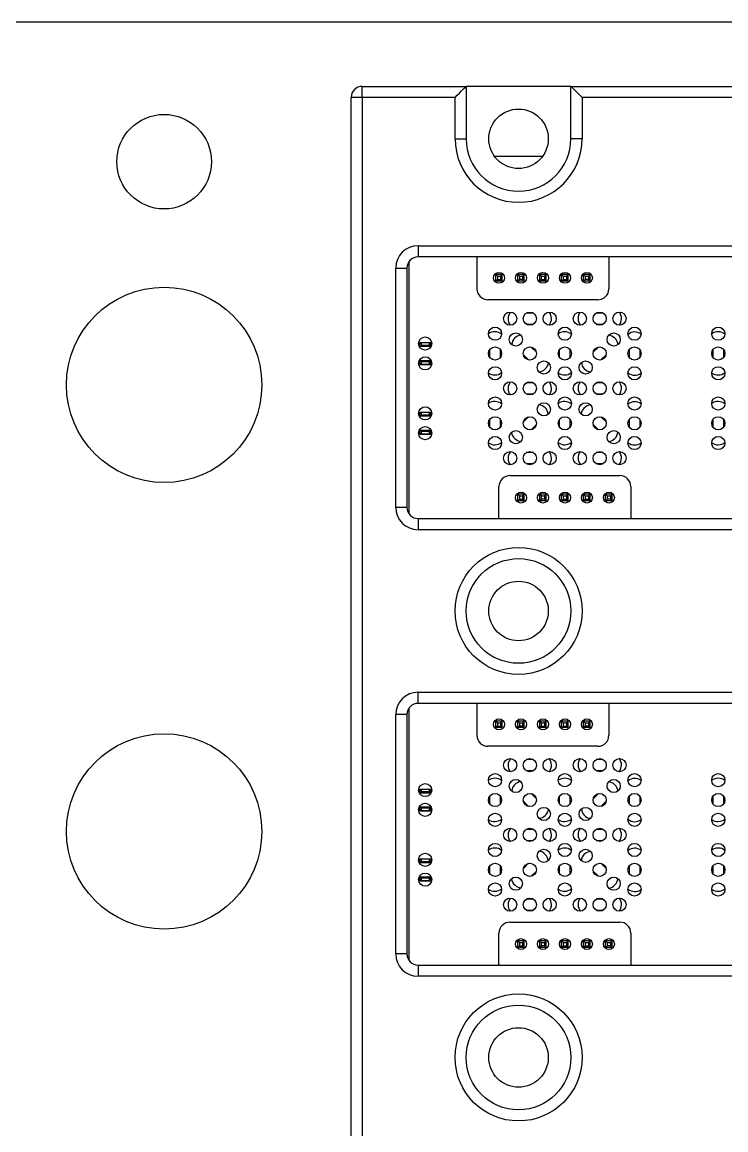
# Model space of a CAD drawing. Header units: inches. Extents: x 1.52 to 9.45, y 2.55 to 7.05.
# Drawn here: x 5.474 to 6.735, y 5.061 to 7.046 of the extents above; entities that cross this region are included whole.
import ezdxf

# ---------------------------------------------------------------- set-up
doc = ezdxf.new("R2010")
doc.units = ezdxf.units.IN
doc.header["$MEASUREMENT"] = 0

msp = doc.modelspace()

# ---------------------------------------------------------------- linework, layer by layer
at = {"color": 7, "linetype": 'Continuous', "lineweight": 25}
for p, q in [((8.1508, 7.0458), (2.7758, 7.0458)), ((6.0833, 6.9108), (6.0833, 6.9308)), ((6.0833, 6.9308), (6.2695, 6.9308)), ((6.2695, 6.9308), (6.2695, 6.8368)), ((6.457, 6.9308), (6.2695, 6.9308)), ((6.457, 6.9308), (7.5695, 6.9308)), ((6.457, 6.8368), (6.457, 6.9308)), ((6.0833, 6.9108), (6.0633, 6.9108)), ((6.0633, 2.6708), (6.0633, 6.9108)), ((6.0833, 6.9108), (6.0833, 2.6708)), ((6.2495, 6.9108), (6.0833, 6.9108)), ((6.2495, 6.8368), (6.2495, 6.9108)), ((6.477, 6.9108), (6.477, 6.8368)), ((7.5495, 6.9108), (6.477, 6.9108)), ((6.2495, 6.8368), (6.2695, 6.8368)), ((6.477, 6.8368), (6.457, 6.8368)), ((6.406, 6.805), (6.3206, 6.805)), ((6.1833, 6.6452), (7.8433, 6.6452)), ((6.1833, 6.6452), (6.1833, 6.6252)), ((6.1668, 6.6166), (6.1668, 6.1651)), ((7.8433, 6.6252), (6.1833, 6.6252)), ((6.2889, 6.568), (6.2889, 6.6252)), ((6.5251, 6.6252), (6.5251, 6.568)), ((6.1433, 6.1764), (6.1433, 6.6052)), ((6.1433, 6.6052), (6.1633, 6.6052)), ((6.1633, 6.6052), (6.1633, 6.1764)), ((6.3341, 6.5936), (6.3223, 6.5936)), ((6.3223, 6.5936), (6.3253, 6.5906)), ((6.3223, 6.5818), (6.3223, 6.5936)), ((6.3253, 6.5906), (6.3312, 6.5906)), ((6.3253, 6.5906), (6.3253, 6.5847)), ((6.3312, 6.5906), (6.3341, 6.5936)), ((6.3312, 6.5906), (6.3312, 6.5847)), ((6.3341, 6.5818), (6.3341, 6.5936)), ((6.3617, 6.5936), (6.3647, 6.5906)), ((6.3617, 6.5818), (6.3617, 6.5936)), ((6.3735, 6.5936), (6.3617, 6.5936)), ((6.3647, 6.5906), (6.3647, 6.5847)), ((6.3647, 6.5906), (6.3706, 6.5906)), ((6.3706, 6.5906), (6.3735, 6.5936)), ((6.3706, 6.5906), (6.3706, 6.5847)), ((6.3735, 6.5818), (6.3735, 6.5936)), ((6.4011, 6.5936), (6.404, 6.5906)), ((6.4011, 6.5818), (6.4011, 6.5936)), ((6.4129, 6.5936), (6.4011, 6.5936)), ((6.404, 6.5906), (6.404, 6.5847)), ((6.404, 6.5906), (6.4099, 6.5906)), ((6.4099, 6.5906), (6.4129, 6.5936)), ((6.4099, 6.5906), (6.4099, 6.5847)), ((6.4129, 6.5818), (6.4129, 6.5936)), ((6.4523, 6.5936), (6.4404, 6.5936)), ((6.4404, 6.5936), (6.4434, 6.5906)), ((6.4404, 6.5818), (6.4404, 6.5936)), ((6.4434, 6.5906), (6.4493, 6.5906)), ((6.4434, 6.5906), (6.4434, 6.5847)), ((6.4523, 6.5936), (6.4493, 6.5906)), ((6.4493, 6.5906), (6.4493, 6.5847)), ((6.4523, 6.5818), (6.4523, 6.5936)), ((6.4798, 6.5936), (6.4828, 6.5906)), ((6.4798, 6.5818), (6.4798, 6.5936)), ((6.4916, 6.5936), (6.4798, 6.5936)), ((6.4828, 6.5906), (6.4828, 6.5847)), ((6.4828, 6.5906), (6.4887, 6.5906)), ((6.4887, 6.5906), (6.4916, 6.5936)), ((6.4887, 6.5906), (6.4887, 6.5847)), ((6.4916, 6.5818), (6.4916, 6.5936)), ((6.3253, 6.5847), (6.3223, 6.5818)), ((6.3341, 6.5818), (6.3223, 6.5818)), ((6.3253, 6.5847), (6.3312, 6.5847)), ((6.3312, 6.5847), (6.3341, 6.5818)), ((6.3647, 6.5847), (6.3617, 6.5818)), ((6.3735, 6.5818), (6.3617, 6.5818)), ((6.3706, 6.5847), (6.3647, 6.5847)), ((6.3706, 6.5847), (6.3735, 6.5818)), ((6.404, 6.5847), (6.4011, 6.5818)), ((6.4129, 6.5818), (6.4011, 6.5818)), ((6.404, 6.5847), (6.4099, 6.5847)), ((6.4099, 6.5847), (6.4129, 6.5818)), ((6.4404, 6.5818), (6.4434, 6.5847)), ((6.4523, 6.5818), (6.4404, 6.5818)), ((6.4434, 6.5847), (6.4493, 6.5847)), ((6.4493, 6.5847), (6.4523, 6.5818)), ((6.4828, 6.5847), (6.4798, 6.5818)), ((6.4916, 6.5818), (6.4798, 6.5818)), ((6.4887, 6.5847), (6.4828, 6.5847)), ((6.4887, 6.5847), (6.4916, 6.5818)), ((6.5054, 6.5483), (6.3085, 6.5483)), ((6.3901, 6.5245), (6.3771, 6.5245)), ((6.5151, 6.5245), (6.5021, 6.5245)), ((6.3771, 6.5048), (6.3901, 6.5048)), ((6.5021, 6.5048), (6.5151, 6.5048)), ((6.1863, 6.4718), (6.206, 6.4718)), ((6.1863, 6.4712), (6.1863, 6.4718)), ((6.206, 6.4712), (6.1863, 6.4712)), ((6.1863, 6.4704), (6.1863, 6.4712)), ((6.1863, 6.4704), (6.1887, 6.4704)), ((6.1863, 6.4659), (6.1863, 6.4704)), ((6.1887, 6.4704), (6.1887, 6.4665)), ((6.2035, 6.4665), (6.2035, 6.4704)), ((6.2035, 6.4704), (6.206, 6.4704)), ((6.206, 6.4712), (6.206, 6.4718)), ((6.206, 6.4704), (6.206, 6.4712)), ((6.206, 6.4659), (6.206, 6.4704)), ((6.1863, 6.4646), (6.1863, 6.4659)), ((6.1887, 6.4659), (6.1863, 6.4659)), ((6.1863, 6.4646), (6.1863, 6.4633)), ((6.206, 6.4646), (6.1863, 6.4646)), ((6.2035, 6.4665), (6.1887, 6.4665)), ((6.1887, 6.4665), (6.1887, 6.4659)), ((6.2035, 6.4659), (6.1887, 6.4659)), ((6.2035, 6.4659), (6.2035, 6.4665)), ((6.206, 6.4659), (6.2035, 6.4659)), ((6.206, 6.4646), (6.206, 6.4659)), ((6.206, 6.4634), (6.206, 6.4646)), ((6.3112, 6.4586), (6.3112, 6.4457)), ((6.3309, 6.4456), (6.3309, 6.4587)), ((6.3952, 6.4545), (6.3859, 6.4637)), ((6.4363, 6.4587), (6.4363, 6.4456)), ((6.456, 6.4457), (6.456, 6.4586)), ((6.5063, 6.4637), (6.497, 6.4545)), ((6.5612, 6.4586), (6.5612, 6.4457)), ((6.5809, 6.4456), (6.5809, 6.4587)), ((6.7112, 6.4586), (6.7112, 6.4457)), ((6.7309, 6.4456), (6.7309, 6.4587)), ((6.1863, 6.441), (6.1863, 6.4397)), ((6.1863, 6.4397), (6.206, 6.4397)), ((6.1863, 6.4384), (6.1863, 6.4397)), ((6.1863, 6.4384), (6.1887, 6.4384)), ((6.1863, 6.4339), (6.1863, 6.4384)), ((6.1887, 6.4339), (6.1863, 6.4339)), ((6.1863, 6.4331), (6.1863, 6.4339)), ((6.1863, 6.4331), (6.206, 6.4331)), ((6.1863, 6.4325), (6.1863, 6.4331)), ((6.1863, 6.4325), (6.206, 6.4325)), ((6.1887, 6.4384), (6.2035, 6.4384)), ((6.1887, 6.4384), (6.1887, 6.4378)), ((6.1887, 6.4378), (6.2035, 6.4378)), ((6.1887, 6.4378), (6.1887, 6.4339)), ((6.2035, 6.4384), (6.206, 6.4384)), ((6.2035, 6.4378), (6.2035, 6.4384)), ((6.2035, 6.4339), (6.2035, 6.4378)), ((6.206, 6.4339), (6.2035, 6.4339)), ((6.206, 6.4397), (6.206, 6.4409)), ((6.206, 6.4384), (6.206, 6.4397)), ((6.206, 6.4339), (6.206, 6.4384)), ((6.206, 6.4331), (6.206, 6.4339)), ((6.206, 6.4325), (6.206, 6.4331)), ((6.372, 6.4498), (6.3813, 6.4406)), ((6.5109, 6.4406), (6.5202, 6.4498)), ((6.3901, 6.3995), (6.3771, 6.3995)), ((6.5151, 6.3995), (6.5021, 6.3995)), ((6.3771, 6.3798), (6.3901, 6.3798)), ((6.5021, 6.3798), (6.5151, 6.3798)), ((6.1863, 6.3468), (6.206, 6.3468)), ((6.1863, 6.3462), (6.1863, 6.3468)), ((6.206, 6.3462), (6.1863, 6.3462)), ((6.1863, 6.3454), (6.1863, 6.3462)), ((6.1863, 6.3454), (6.1887, 6.3454)), ((6.1863, 6.3409), (6.1863, 6.3454)), ((6.1887, 6.3409), (6.1863, 6.3409)), ((6.1863, 6.3396), (6.1863, 6.3409)), ((6.1863, 6.3396), (6.1863, 6.3383)), ((6.206, 6.3396), (6.1863, 6.3396)), ((6.1887, 6.3454), (6.1887, 6.3415)), ((6.2035, 6.3415), (6.1887, 6.3415)), ((6.1887, 6.3415), (6.1887, 6.3409)), ((6.2035, 6.3409), (6.1887, 6.3409)), ((6.2035, 6.3454), (6.206, 6.3454)), ((6.2035, 6.3415), (6.2035, 6.3454)), ((6.2035, 6.3409), (6.2035, 6.3415)), ((6.206, 6.3409), (6.2035, 6.3409)), ((6.206, 6.3462), (6.206, 6.3468)), ((6.206, 6.3454), (6.206, 6.3462)), ((6.206, 6.3409), (6.206, 6.3454)), ((6.206, 6.3396), (6.206, 6.3409)), ((6.206, 6.3384), (6.206, 6.3396)), ((6.3112, 6.3336), (6.3112, 6.3207)), ((6.3309, 6.3206), (6.3309, 6.3337)), ((6.3813, 6.3387), (6.372, 6.3295)), ((6.4363, 6.3337), (6.4363, 6.3206)), ((6.456, 6.3207), (6.456, 6.3336)), ((6.5202, 6.3295), (6.5109, 6.3387)), ((6.5612, 6.3336), (6.5612, 6.3207)), ((6.5809, 6.3206), (6.5809, 6.3337)), ((6.7112, 6.3336), (6.7112, 6.3207)), ((6.7309, 6.3206), (6.7309, 6.3337)), ((6.1863, 6.316), (6.1863, 6.3147)), ((6.1863, 6.3147), (6.206, 6.3147)), ((6.1863, 6.3134), (6.1863, 6.3147)), ((6.1863, 6.3134), (6.1887, 6.3134)), ((6.1863, 6.3089), (6.1863, 6.3134)), ((6.1887, 6.3134), (6.2035, 6.3134)), ((6.1887, 6.3134), (6.1887, 6.3128)), ((6.1887, 6.3128), (6.2035, 6.3128)), ((6.1887, 6.3128), (6.1887, 6.3089)), ((6.2035, 6.3134), (6.206, 6.3134)), ((6.2035, 6.3128), (6.2035, 6.3134)), ((6.2035, 6.3089), (6.2035, 6.3128)), ((6.206, 6.3147), (6.206, 6.3159)), ((6.206, 6.3134), (6.206, 6.3147)), ((6.206, 6.3089), (6.206, 6.3134)), ((6.3859, 6.3156), (6.3952, 6.3248)), ((6.497, 6.3248), (6.5063, 6.3156)), ((6.1887, 6.3089), (6.1863, 6.3089)), ((6.1863, 6.3081), (6.1863, 6.3089)), ((6.1863, 6.3081), (6.206, 6.3081)), ((6.1863, 6.3075), (6.1863, 6.3081)), ((6.1863, 6.3075), (6.206, 6.3075)), ((6.206, 6.3089), (6.2035, 6.3089)), ((6.206, 6.3081), (6.206, 6.3089)), ((6.206, 6.3075), (6.206, 6.3081)), ((6.3901, 6.2745), (6.3771, 6.2745)), ((6.5151, 6.2745), (6.5021, 6.2745)), ((6.3771, 6.2548), (6.3901, 6.2548)), ((6.5021, 6.2548), (6.5151, 6.2548)), ((6.3479, 6.2333), (6.5448, 6.2333)), ((6.3282, 6.1564), (6.3282, 6.2136)), ((6.5644, 6.2136), (6.5644, 6.1564)), ((6.3735, 6.1999), (6.3617, 6.1999)), ((6.3617, 6.1999), (6.3647, 6.1969)), ((6.3617, 6.1881), (6.3617, 6.1999)), ((6.3647, 6.1969), (6.3647, 6.191)), ((6.3647, 6.1969), (6.3706, 6.1969)), ((6.3706, 6.1969), (6.3735, 6.1999)), ((6.3706, 6.1969), (6.3706, 6.191)), ((6.3735, 6.1881), (6.3735, 6.1999)), ((6.4011, 6.1999), (6.404, 6.1969)), ((6.4011, 6.1881), (6.4011, 6.1999)), ((6.4129, 6.1999), (6.4011, 6.1999)), ((6.404, 6.1969), (6.404, 6.191)), ((6.404, 6.1969), (6.4099, 6.1969)), ((6.4099, 6.1969), (6.4129, 6.1999)), ((6.4099, 6.1969), (6.4099, 6.191)), ((6.4129, 6.1881), (6.4129, 6.1999)), ((6.4404, 6.1999), (6.4434, 6.1969)), ((6.4404, 6.1881), (6.4404, 6.1999)), ((6.4523, 6.1999), (6.4404, 6.1999)), ((6.4434, 6.1969), (6.4434, 6.191)), ((6.4434, 6.1969), (6.4493, 6.1969)), ((6.4493, 6.1969), (6.4523, 6.1999)), ((6.4493, 6.1969), (6.4493, 6.191)), ((6.4523, 6.1881), (6.4523, 6.1999)), ((6.4798, 6.1999), (6.4828, 6.1969)), ((6.4798, 6.1881), (6.4798, 6.1999)), ((6.4916, 6.1999), (6.4798, 6.1999)), ((6.4828, 6.1969), (6.4828, 6.191)), ((6.4828, 6.1969), (6.4887, 6.1969)), ((6.4916, 6.1999), (6.4887, 6.1969)), ((6.4887, 6.1969), (6.4887, 6.191)), ((6.4916, 6.1881), (6.4916, 6.1999)), ((6.531, 6.1999), (6.5192, 6.1999)), ((6.5192, 6.1999), (6.5221, 6.1969)), ((6.5192, 6.1881), (6.5192, 6.1999)), ((6.5221, 6.1969), (6.5221, 6.191)), ((6.5221, 6.1969), (6.528, 6.1969)), ((6.528, 6.1969), (6.531, 6.1999)), ((6.528, 6.1969), (6.528, 6.191)), ((6.531, 6.1881), (6.531, 6.1999)), ((6.1633, 6.1764), (6.1433, 6.1764)), ((6.3647, 6.191), (6.3617, 6.1881)), ((6.3735, 6.1881), (6.3617, 6.1881)), ((6.3647, 6.191), (6.3706, 6.191)), ((6.3706, 6.191), (6.3735, 6.1881)), ((6.404, 6.191), (6.4011, 6.1881)), ((6.4129, 6.1881), (6.4011, 6.1881)), ((6.4099, 6.191), (6.404, 6.191)), ((6.4099, 6.191), (6.4129, 6.1881)), ((6.4434, 6.191), (6.4404, 6.1881)), ((6.4523, 6.1881), (6.4404, 6.1881)), ((6.4434, 6.191), (6.4493, 6.191)), ((6.4493, 6.191), (6.4523, 6.1881)), ((6.4798, 6.1881), (6.4828, 6.191)), ((6.4916, 6.1881), (6.4798, 6.1881)), ((6.4828, 6.191), (6.4887, 6.191)), ((6.4887, 6.191), (6.4916, 6.1881)), ((6.5221, 6.191), (6.5192, 6.1881)), ((6.531, 6.1881), (6.5192, 6.1881)), ((6.528, 6.191), (6.5221, 6.191)), ((6.528, 6.191), (6.531, 6.1881)), ((6.1833, 6.1564), (7.8433, 6.1564)), ((6.1833, 6.1564), (6.1833, 6.1364)), ((7.8433, 6.1364), (6.1833, 6.1364)), ((6.1833, 5.8452), (7.8433, 5.8452)), ((6.1833, 5.8252), (6.1833, 5.8452)), ((6.1668, 5.8166), (6.1668, 5.3651)), ((7.8433, 5.8252), (6.1833, 5.8252)), ((6.2889, 5.768), (6.2889, 5.8252)), ((6.5251, 5.8252), (6.5251, 5.768)), ((6.1433, 5.3764), (6.1433, 5.8052)), ((6.1633, 5.8052), (6.1433, 5.8052)), ((6.1633, 5.8052), (6.1633, 5.3764)), ((6.3341, 5.7936), (6.3223, 5.7936)), ((6.3223, 5.7936), (6.3253, 5.7906)), ((6.3223, 5.7818), (6.3223, 5.7936)), ((6.3253, 5.7847), (6.3223, 5.7818)), ((6.3341, 5.7818), (6.3223, 5.7818)), ((6.3253, 5.7906), (6.3253, 5.7847)), ((6.3253, 5.7906), (6.3312, 5.7906)), ((6.3253, 5.7847), (6.3312, 5.7847)), ((6.3312, 5.7906), (6.3341, 5.7936)), ((6.3312, 5.7906), (6.3312, 5.7847)), ((6.3312, 5.7847), (6.3341, 5.7818)), ((6.3341, 5.7818), (6.3341, 5.7936)), ((6.3735, 5.7936), (6.3617, 5.7936)), ((6.3617, 5.7936), (6.3647, 5.7906)), ((6.3617, 5.7818), (6.3617, 5.7936)), ((6.3647, 5.7847), (6.3617, 5.7818)), ((6.3735, 5.7818), (6.3617, 5.7818)), ((6.3647, 5.7906), (6.3706, 5.7906)), ((6.3647, 5.7906), (6.3647, 5.7847)), ((6.3706, 5.7847), (6.3647, 5.7847)), ((6.3706, 5.7906), (6.3735, 5.7936)), ((6.3706, 5.7906), (6.3706, 5.7847)), ((6.3706, 5.7847), (6.3735, 5.7818)), ((6.3735, 5.7818), (6.3735, 5.7936)), ((6.4011, 5.7936), (6.404, 5.7906)), ((6.4011, 5.7818), (6.4011, 5.7936)), ((6.4129, 5.7936), (6.4011, 5.7936)), ((6.404, 5.7847), (6.4011, 5.7818)), ((6.4129, 5.7818), (6.4011, 5.7818)), ((6.404, 5.7906), (6.404, 5.7847)), ((6.404, 5.7906), (6.4099, 5.7906)), ((6.404, 5.7847), (6.4099, 5.7847)), ((6.4099, 5.7906), (6.4129, 5.7936)), ((6.4099, 5.7906), (6.4099, 5.7847)), ((6.4099, 5.7847), (6.4129, 5.7818)), ((6.4129, 5.7818), (6.4129, 5.7936)), ((6.4404, 5.7936), (6.4434, 5.7906)), ((6.4404, 5.7818), (6.4404, 5.7936)), ((6.4523, 5.7936), (6.4404, 5.7936)), ((6.4404, 5.7818), (6.4434, 5.7847)), ((6.4523, 5.7818), (6.4404, 5.7818)), ((6.4434, 5.7906), (6.4434, 5.7847)), ((6.4434, 5.7906), (6.4493, 5.7906)), ((6.4434, 5.7847), (6.4493, 5.7847)), ((6.4523, 5.7936), (6.4493, 5.7906)), ((6.4493, 5.7906), (6.4493, 5.7847)), ((6.4493, 5.7847), (6.4523, 5.7818)), ((6.4523, 5.7818), (6.4523, 5.7936)), ((6.4916, 5.7936), (6.4798, 5.7936)), ((6.4798, 5.7936), (6.4828, 5.7906)), ((6.4798, 5.7818), (6.4798, 5.7936)), ((6.4828, 5.7847), (6.4798, 5.7818)), ((6.4916, 5.7818), (6.4798, 5.7818)), ((6.4828, 5.7906), (6.4887, 5.7906)), ((6.4828, 5.7906), (6.4828, 5.7847)), ((6.4887, 5.7847), (6.4828, 5.7847)), ((6.4887, 5.7906), (6.4916, 5.7936)), ((6.4887, 5.7906), (6.4887, 5.7847)), ((6.4887, 5.7847), (6.4916, 5.7818)), ((6.4916, 5.7818), (6.4916, 5.7936)), ((6.5054, 5.7483), (6.3085, 5.7483)), ((6.3901, 5.7245), (6.3771, 5.7245)), ((6.5151, 5.7245), (6.5021, 5.7245)), ((6.3771, 5.7048), (6.3901, 5.7048)), ((6.5021, 5.7048), (6.5151, 5.7048)), ((6.1863, 5.6718), (6.206, 5.6718)), ((6.1863, 5.6712), (6.1863, 5.6718)), ((6.206, 5.6712), (6.1863, 5.6712)), ((6.1863, 5.6704), (6.1863, 5.6712)), ((6.1863, 5.6704), (6.1887, 5.6704)), ((6.1863, 5.6659), (6.1863, 5.6704)), ((6.1863, 5.6646), (6.1863, 5.6659)), ((6.1887, 5.6659), (6.1863, 5.6659)), ((6.1863, 5.6646), (6.1863, 5.6633)), ((6.206, 5.6646), (6.1863, 5.6646)), ((6.1887, 5.6704), (6.1887, 5.6665)), ((6.2035, 5.6665), (6.1887, 5.6665)), ((6.1887, 5.6665), (6.1887, 5.6659)), ((6.2035, 5.6659), (6.1887, 5.6659)), ((6.2035, 5.6704), (6.206, 5.6704)), ((6.2035, 5.6665), (6.2035, 5.6704)), ((6.2035, 5.6659), (6.2035, 5.6665)), ((6.206, 5.6659), (6.2035, 5.6659)), ((6.206, 5.6712), (6.206, 5.6718)), ((6.206, 5.6704), (6.206, 5.6712)), ((6.206, 5.6659), (6.206, 5.6704)), ((6.206, 5.6646), (6.206, 5.6659)), ((6.206, 5.6634), (6.206, 5.6646)), ((6.3112, 5.6586), (6.3112, 5.6457)), ((6.3309, 5.6456), (6.3309, 5.6587)), ((6.3952, 5.6545), (6.3859, 5.6637)), ((6.4363, 5.6587), (6.4363, 5.6456)), ((6.456, 5.6457), (6.456, 5.6586)), ((6.5063, 5.6637), (6.497, 5.6545)), ((6.5612, 5.6586), (6.5612, 5.6457)), ((6.5809, 5.6456), (6.5809, 5.6587)), ((6.7112, 5.6586), (6.7112, 5.6457)), ((6.7309, 5.6456), (6.7309, 5.6587)), ((6.1863, 5.641), (6.1863, 5.6397)), ((6.1863, 5.6397), (6.206, 5.6397)), ((6.1863, 5.6384), (6.1863, 5.6397)), ((6.1863, 5.6384), (6.1887, 5.6384)), ((6.1863, 5.6339), (6.1863, 5.6384)), ((6.1887, 5.6384), (6.2035, 5.6384)), ((6.1887, 5.6384), (6.1887, 5.6378)), ((6.1887, 5.6378), (6.2035, 5.6378)), ((6.1887, 5.6378), (6.1887, 5.6339)), ((6.2035, 5.6384), (6.206, 5.6384)), ((6.2035, 5.6378), (6.2035, 5.6384)), ((6.2035, 5.6339), (6.2035, 5.6378)), ((6.206, 5.6397), (6.206, 5.6409)), ((6.206, 5.6384), (6.206, 5.6397)), ((6.206, 5.6339), (6.206, 5.6384)), ((6.372, 5.6498), (6.3813, 5.6406)), ((6.5109, 5.6406), (6.5202, 5.6498)), ((6.1887, 5.6339), (6.1863, 5.6339)), ((6.1863, 5.6331), (6.1863, 5.6339)), ((6.1863, 5.6331), (6.206, 5.6331)), ((6.1863, 5.6325), (6.1863, 5.6331)), ((6.1863, 5.6325), (6.206, 5.6325)), ((6.206, 5.6339), (6.2035, 5.6339)), ((6.206, 5.6331), (6.206, 5.6339)), ((6.206, 5.6325), (6.206, 5.6331)), ((6.3901, 5.5995), (6.3771, 5.5995)), ((6.5151, 5.5995), (6.5021, 5.5995)), ((6.3771, 5.5798), (6.3901, 5.5798)), ((6.5021, 5.5798), (6.5151, 5.5798)), ((6.1863, 5.5468), (6.206, 5.5468)), ((6.1863, 5.5462), (6.1863, 5.5468)), ((6.206, 5.5462), (6.1863, 5.5462)), ((6.1863, 5.5454), (6.1863, 5.5462)), ((6.1863, 5.5454), (6.1887, 5.5454)), ((6.1863, 5.5409), (6.1863, 5.5454)), ((6.1887, 5.5409), (6.1863, 5.5409)), ((6.1863, 5.5396), (6.1863, 5.5409)), ((6.1863, 5.5396), (6.1863, 5.5383)), ((6.206, 5.5396), (6.1863, 5.5396)), ((6.1887, 5.5454), (6.1887, 5.5415)), ((6.2035, 5.5415), (6.1887, 5.5415)), ((6.1887, 5.5415), (6.1887, 5.5409)), ((6.2035, 5.5409), (6.1887, 5.5409)), ((6.2035, 5.5454), (6.206, 5.5454)), ((6.2035, 5.5415), (6.2035, 5.5454)), ((6.2035, 5.5409), (6.2035, 5.5415)), ((6.206, 5.5409), (6.2035, 5.5409)), ((6.206, 5.5462), (6.206, 5.5468)), ((6.206, 5.5454), (6.206, 5.5462)), ((6.206, 5.5409), (6.206, 5.5454)), ((6.206, 5.5396), (6.206, 5.5409)), ((6.206, 5.5384), (6.206, 5.5396)), ((6.3813, 5.5387), (6.372, 5.5295)), ((6.5202, 5.5295), (6.5109, 5.5387)), ((6.3112, 5.5336), (6.3112, 5.5207)), ((6.3309, 5.5206), (6.3309, 5.5337)), ((6.3859, 5.5156), (6.3952, 5.5248)), ((6.4363, 5.5337), (6.4363, 5.5206)), ((6.456, 5.5207), (6.456, 5.5336)), ((6.497, 5.5248), (6.5063, 5.5156)), ((6.5612, 5.5336), (6.5612, 5.5207)), ((6.5809, 5.5206), (6.5809, 5.5337)), ((6.7112, 5.5336), (6.7112, 5.5207)), ((6.7309, 5.5206), (6.7309, 5.5337)), ((6.1863, 5.516), (6.1863, 5.5147)), ((6.1863, 5.5147), (6.206, 5.5147)), ((6.1863, 5.5134), (6.1863, 5.5147)), ((6.1863, 5.5134), (6.1887, 5.5134)), ((6.1863, 5.5089), (6.1863, 5.5134)), ((6.1887, 5.5089), (6.1863, 5.5089)), ((6.1863, 5.5081), (6.1863, 5.5089)), ((6.1863, 5.5081), (6.206, 5.5081)), ((6.1863, 5.5075), (6.1863, 5.5081)), ((6.1863, 5.5075), (6.206, 5.5075)), ((6.1887, 5.5134), (6.2035, 5.5134)), ((6.1887, 5.5134), (6.1887, 5.5128)), ((6.1887, 5.5128), (6.2035, 5.5128)), ((6.1887, 5.5128), (6.1887, 5.5089)), ((6.2035, 5.5134), (6.206, 5.5134)), ((6.2035, 5.5128), (6.2035, 5.5134)), ((6.2035, 5.5089), (6.2035, 5.5128)), ((6.206, 5.5089), (6.2035, 5.5089)), ((6.206, 5.5147), (6.206, 5.5159)), ((6.206, 5.5134), (6.206, 5.5147)), ((6.206, 5.5089), (6.206, 5.5134)), ((6.206, 5.5081), (6.206, 5.5089)), ((6.206, 5.5075), (6.206, 5.5081)), ((6.3901, 5.4745), (6.3771, 5.4745)), ((6.5151, 5.4745), (6.5021, 5.4745)), ((6.3771, 5.4548), (6.3901, 5.4548)), ((6.5021, 5.4548), (6.5151, 5.4548)), ((6.3479, 5.4333), (6.5448, 5.4333)), ((6.3282, 5.3564), (6.3282, 5.4136)), ((6.3735, 5.3999), (6.3617, 5.3999)), ((6.3617, 5.3999), (6.3647, 5.3969)), ((6.3617, 5.3881), (6.3617, 5.3999)), ((6.3706, 5.3969), (6.3735, 5.3999)), ((6.3735, 5.3881), (6.3735, 5.3999)), ((6.4129, 5.3999), (6.4011, 5.3999)), ((6.4011, 5.3999), (6.404, 5.3969)), ((6.4011, 5.3881), (6.4011, 5.3999)), ((6.4099, 5.3969), (6.4129, 5.3999)), ((6.4129, 5.3881), (6.4129, 5.3999)), ((6.4523, 5.3999), (6.4404, 5.3999)), ((6.4404, 5.3999), (6.4434, 5.3969)), ((6.4404, 5.3881), (6.4404, 5.3999)), ((6.4493, 5.3969), (6.4523, 5.3999)), ((6.4523, 5.3881), (6.4523, 5.3999)), ((6.4798, 5.3999), (6.4828, 5.3969)), ((6.4798, 5.3881), (6.4798, 5.3999)), ((6.4916, 5.3999), (6.4798, 5.3999)), ((6.4916, 5.3999), (6.4887, 5.3969)), ((6.4916, 5.3881), (6.4916, 5.3999)), ((6.531, 5.3999), (6.5192, 5.3999)), ((6.5192, 5.3999), (6.5221, 5.3969)), ((6.5192, 5.3881), (6.5192, 5.3999)), ((6.528, 5.3969), (6.531, 5.3999)), ((6.531, 5.3881), (6.531, 5.3999)), ((6.5644, 5.4136), (6.5644, 5.3564)), ((6.3647, 5.391), (6.3617, 5.3881)), ((6.3735, 5.3881), (6.3617, 5.3881)), ((6.3647, 5.3969), (6.3647, 5.391)), ((6.3647, 5.3969), (6.3706, 5.3969)), ((6.3647, 5.391), (6.3706, 5.391)), ((6.3706, 5.3969), (6.3706, 5.391)), ((6.3706, 5.391), (6.3735, 5.3881)), ((6.404, 5.391), (6.4011, 5.3881)), ((6.4129, 5.3881), (6.4011, 5.3881)), ((6.404, 5.3969), (6.4099, 5.3969)), ((6.404, 5.3969), (6.404, 5.391)), ((6.4099, 5.391), (6.404, 5.391)), ((6.4099, 5.3969), (6.4099, 5.391)), ((6.4099, 5.391), (6.4129, 5.3881)), ((6.4434, 5.391), (6.4404, 5.3881)), ((6.4523, 5.3881), (6.4404, 5.3881)), ((6.4434, 5.3969), (6.4434, 5.391)), ((6.4434, 5.3969), (6.4493, 5.3969)), ((6.4434, 5.391), (6.4493, 5.391)), ((6.4493, 5.3969), (6.4493, 5.391)), ((6.4493, 5.391), (6.4523, 5.3881)), ((6.4798, 5.3881), (6.4828, 5.391)), ((6.4916, 5.3881), (6.4798, 5.3881)), ((6.4828, 5.3969), (6.4828, 5.391)), ((6.4828, 5.3969), (6.4887, 5.3969)), ((6.4828, 5.391), (6.4887, 5.391)), ((6.4887, 5.3969), (6.4887, 5.391)), ((6.4887, 5.391), (6.4916, 5.3881)), ((6.5221, 5.391), (6.5192, 5.3881)), ((6.531, 5.3881), (6.5192, 5.3881)), ((6.5221, 5.3969), (6.528, 5.3969)), ((6.5221, 5.3969), (6.5221, 5.391)), ((6.528, 5.391), (6.5221, 5.391)), ((6.528, 5.3969), (6.528, 5.391)), ((6.528, 5.391), (6.531, 5.3881)), ((6.1633, 5.3764), (6.1433, 5.3764)), ((6.1833, 5.3564), (7.8433, 5.3564)), ((6.1833, 5.3564), (6.1833, 5.3364)), ((7.8433, 5.3364), (6.1833, 5.3364))]:
    msp.add_line(p, q, dxfattribs=at)
at = {"color": 7, "linetype": 'Continuous', "lineweight": 25, "flags": 128}
for points in [[(6.2495, 6.9108), (6.2534, 6.9147), (6.2572, 6.9185), (6.2606, 6.9219), (6.2637, 6.925), (6.2661, 6.9274), (6.268, 6.9293), (6.2691, 6.9304), (6.2695, 6.9308)], [(6.477, 6.9108), (6.4731, 6.9147), (6.4694, 6.9185), (6.4659, 6.9219), (6.4629, 6.925), (6.4604, 6.9274), (6.4585, 6.9293), (6.4574, 6.9304), (6.457, 6.9308)]]:
    msp.add_lwpolyline(points, dxfattribs=at)
at = {"color": 7, "linetype": 'Continuous', "lineweight": 25}
for centre, radius in [((6.3633, 6.8368), 0.0533), ((5.7283, 6.7958), 0.0847), ((6.3282, 6.5877), 0.00984), ((6.3676, 6.5877), 0.00984), ((6.407, 6.5877), 0.00984), ((6.4464, 6.5877), 0.00984), ((6.4857, 6.5877), 0.00984), ((5.7283, 6.3958), 0.175), ((6.3482, 6.5146), 0.0118), ((6.3836, 6.5146), 0.0118), ((6.419, 6.5146), 0.0118), ((6.4732, 6.5146), 0.0118), ((6.5086, 6.5146), 0.0118), ((6.544, 6.5146), 0.0118), ((6.3211, 6.4876), 0.0118), ((6.4461, 6.4876), 0.0118), ((6.5711, 6.4876), 0.0118), ((6.7211, 6.4876), 0.0118), ((6.1961, 6.4699), 0.0118), ((6.3585, 6.4772), 0.0118), ((6.5337, 6.4772), 0.0118), ((6.3211, 6.4521), 0.0118), ((6.3836, 6.4521), 0.0118), ((6.4461, 6.4521), 0.0118), ((6.5086, 6.4521), 0.0118), ((6.5711, 6.4521), 0.0118), ((6.7211, 6.4521), 0.0118), ((6.1961, 6.4344), 0.0118), ((6.4087, 6.4271), 0.0118), ((6.4835, 6.4271), 0.0118), ((6.3211, 6.4167), 0.0118), ((6.4461, 6.4167), 0.0118), ((6.5711, 6.4167), 0.0118), ((6.7211, 6.4167), 0.0118), ((6.3482, 6.3896), 0.0118), ((6.3836, 6.3896), 0.0118), ((6.419, 6.3896), 0.0118), ((6.4732, 6.3896), 0.0118), ((6.5086, 6.3896), 0.0118), ((6.544, 6.3896), 0.0118), ((6.3211, 6.3626), 0.0118), ((6.4461, 6.3626), 0.0118), ((6.5711, 6.3626), 0.0118), ((6.7211, 6.3626), 0.0118), ((6.1961, 6.3449), 0.0118), ((6.4087, 6.3522), 0.0118), ((6.4835, 6.3522), 0.0118), ((6.3211, 6.3271), 0.0118), ((6.3836, 6.3271), 0.0118), ((6.4461, 6.3271), 0.0118), ((6.5086, 6.3271), 0.0118), ((6.5711, 6.3271), 0.0118), ((6.7211, 6.3271), 0.0118), ((6.1961, 6.3094), 0.0118), ((6.3585, 6.3021), 0.0118), ((6.5337, 6.3021), 0.0118), ((6.3211, 6.2917), 0.0118), ((6.4461, 6.2917), 0.0118), ((6.5711, 6.2917), 0.0118), ((6.7211, 6.2917), 0.0118), ((6.3482, 6.2646), 0.0118), ((6.3836, 6.2646), 0.0118), ((6.419, 6.2646), 0.0118), ((6.4732, 6.2646), 0.0118), ((6.5086, 6.2646), 0.0118), ((6.544, 6.2646), 0.0118), ((6.3676, 6.194), 0.00984), ((6.407, 6.194), 0.00984), ((6.4464, 6.194), 0.00984), ((6.4857, 6.194), 0.00984), ((6.5251, 6.194), 0.00984), ((6.3633, 5.9908), 0.1138), ((6.3633, 5.9908), 0.0938), ((6.3633, 5.9908), 0.0533), ((6.3282, 5.7877), 0.00984), ((6.3676, 5.7877), 0.00984), ((6.407, 5.7877), 0.00984), ((6.4464, 5.7877), 0.00984), ((6.4857, 5.7877), 0.00984), ((5.7283, 5.5958), 0.175), ((6.3482, 5.7146), 0.0118), ((6.3836, 5.7146), 0.0118), ((6.419, 5.7146), 0.0118), ((6.4732, 5.7146), 0.0118), ((6.5086, 5.7146), 0.0118), ((6.544, 5.7146), 0.0118), ((6.3211, 5.6876), 0.0118), ((6.4461, 5.6876), 0.0118), ((6.5711, 5.6876), 0.0118), ((6.7211, 5.6876), 0.0118), ((6.1961, 5.6699), 0.0118), ((6.3585, 5.6772), 0.0118), ((6.5337, 5.6772), 0.0118), ((6.3211, 5.6521), 0.0118), ((6.3836, 5.6521), 0.0118), ((6.4461, 5.6521), 0.0118), ((6.5086, 5.6521), 0.0118), ((6.5711, 5.6521), 0.0118), ((6.7211, 5.6521), 0.0118), ((6.1961, 5.6344), 0.0118), ((6.4087, 5.6271), 0.0118), ((6.4835, 5.6271), 0.0118), ((6.3211, 5.6167), 0.0118), ((6.4461, 5.6167), 0.0118), ((6.5711, 5.6167), 0.0118), ((6.7211, 5.6167), 0.0118), ((6.3482, 5.5896), 0.0118), ((6.3836, 5.5896), 0.0118), ((6.419, 5.5896), 0.0118), ((6.4732, 5.5896), 0.0118), ((6.5086, 5.5896), 0.0118), ((6.544, 5.5896), 0.0118), ((6.3211, 5.5626), 0.0118), ((6.4087, 5.5522), 0.0118), ((6.4461, 5.5626), 0.0118), ((6.4835, 5.5522), 0.0118), ((6.5711, 5.5626), 0.0118), ((6.7211, 5.5626), 0.0118), ((6.1961, 5.5449), 0.0118), ((6.3211, 5.5271), 0.0118), ((6.3836, 5.5271), 0.0118), ((6.4461, 5.5271), 0.0118), ((6.5086, 5.5271), 0.0118), ((6.5711, 5.5271), 0.0118), ((6.7211, 5.5271), 0.0118), ((6.1961, 5.5094), 0.0118), ((6.3211, 5.4917), 0.0118), ((6.3585, 5.5021), 0.0118), ((6.4461, 5.4917), 0.0118), ((6.5337, 5.5021), 0.0118), ((6.5711, 5.4917), 0.0118), ((6.7211, 5.4917), 0.0118), ((6.3482, 5.4646), 0.0118), ((6.3836, 5.4646), 0.0118), ((6.419, 5.4646), 0.0118), ((6.4732, 5.4646), 0.0118), ((6.5086, 5.4646), 0.0118), ((6.544, 5.4646), 0.0118), ((6.3676, 5.394), 0.00984), ((6.407, 5.394), 0.00984), ((6.4464, 5.394), 0.00984), ((6.4857, 5.394), 0.00984), ((6.5251, 5.394), 0.00984), ((6.3633, 5.1908), 0.1138), ((6.3633, 5.1908), 0.0938), ((6.3633, 5.1908), 0.0533)]:
    msp.add_circle(centre, radius, dxfattribs=at)
for centre, radius, start, end in [((6.0833, 6.9108), 0.02, 90, 180), ((6.3633, 6.8368), 0.1138, 180, 0), ((6.3633, 6.8368), 0.0938, 180, 0), ((6.1833, 6.6052), 0.04, 90, 180), ((6.1833, 6.6052), 0.02, 90, 180), ((6.3085, 6.568), 0.0197, 180, 270), ((6.5054, 6.568), 0.0197, 270, 0), ((6.3639, 6.5143), 0.0193, 140.9305, 216.2053), ((6.4029, 6.5143), 0.0193, 323.7731, 39.0212), ((6.4893, 6.515), 0.0193, 143.7731, 219.0212), ((6.5283, 6.515), 0.0193, 320.9305, 36.2053), ((6.3207, 6.4718), 0.0193, 50.9305, 126.2053), ((6.4457, 6.4718), 0.0193, 50.9305, 126.2053), ((6.5715, 6.4714), 0.0193, 53.7731, 129.0212), ((6.7207, 6.4718), 0.0193, 50.9305, 126.2053), ((6.3702, 6.4661), 0.0193, 98.7731, 174.0212), ((6.5225, 6.4655), 0.0193, 8.7731, 84.0212), ((6.3978, 6.4385), 0.0193, 275.9305, 351.2053), ((6.495, 6.438), 0.0193, 185.9305, 261.2053), ((6.3207, 6.4329), 0.0193, 233.7731, 309.0212), ((6.4457, 6.4329), 0.0193, 233.7731, 309.0212), ((6.5715, 6.4325), 0.0193, 230.9305, 306.2053), ((6.7207, 6.4329), 0.0193, 233.7731, 309.0212), ((6.3639, 6.3893), 0.0193, 140.9305, 216.2053), ((6.4029, 6.3893), 0.0193, 323.7731, 39.0212), ((6.4893, 6.39), 0.0193, 143.7731, 219.0212), ((6.5283, 6.39), 0.0193, 320.9305, 36.2053), ((6.3207, 6.3468), 0.0193, 50.9305, 126.2053), ((6.3972, 6.3413), 0.0193, 5.9305, 81.2053), ((6.4457, 6.3468), 0.0193, 50.9305, 126.2053), ((6.4944, 6.3408), 0.0193, 95.9305, 171.2053), ((6.5715, 6.3464), 0.0193, 53.7731, 129.0212), ((6.7207, 6.3468), 0.0193, 50.9305, 126.2053), ((6.3207, 6.3079), 0.0193, 233.7731, 309.0212), ((6.3697, 6.3138), 0.0193, 188.7731, 264.0212), ((6.4457, 6.3079), 0.0193, 233.7731, 309.0212), ((6.522, 6.3132), 0.0193, 278.7731, 354.0212), ((6.5715, 6.3075), 0.0193, 230.9305, 306.2053), ((6.7207, 6.3079), 0.0193, 233.7731, 309.0212), ((6.3639, 6.2643), 0.0193, 140.9305, 216.2053), ((6.4029, 6.2643), 0.0193, 323.7731, 39.0212), ((6.4893, 6.265), 0.0193, 143.7731, 219.0212), ((6.5283, 6.265), 0.0193, 320.9305, 36.2053), ((6.3479, 6.2136), 0.0197, 90, 180), ((6.5448, 6.2136), 0.0197, 0, 90), ((6.1833, 6.1764), 0.04, 180, 270), ((6.1833, 6.1764), 0.02, 180, 270), ((6.1833, 5.8052), 0.04, 90, 180), ((6.1833, 5.8052), 0.02, 90, 180), ((6.3085, 5.768), 0.0197, 180, 270), ((6.5054, 5.768), 0.0197, 270, 0), ((6.3639, 5.7143), 0.0193, 140.9305, 216.2053), ((6.4029, 5.7143), 0.0193, 323.7731, 39.0212), ((6.4893, 5.715), 0.0193, 143.7731, 219.0212), ((6.5283, 5.715), 0.0193, 320.9305, 36.2053), ((6.3207, 5.6718), 0.0193, 50.9305, 126.2053), ((6.3702, 5.6661), 0.0193, 98.7731, 174.0212), ((6.4457, 5.6718), 0.0193, 50.9305, 126.2053), ((6.5225, 5.6655), 0.0193, 8.7731, 84.0212), ((6.5715, 5.6714), 0.0193, 53.7731, 129.0212), ((6.7207, 5.6718), 0.0193, 50.9305, 126.2053), ((6.3207, 5.6329), 0.0193, 233.7731, 309.0212), ((6.3978, 5.6385), 0.0193, 275.9305, 351.2053), ((6.4457, 5.6329), 0.0193, 233.7731, 309.0212), ((6.495, 5.638), 0.0193, 185.9305, 261.2053), ((6.5715, 5.6325), 0.0193, 230.9305, 306.2053), ((6.7207, 5.6329), 0.0193, 233.7731, 309.0212), ((6.3639, 5.5893), 0.0193, 140.9305, 216.2053), ((6.4029, 5.5893), 0.0193, 323.7731, 39.0212), ((6.4893, 5.59), 0.0193, 143.7731, 219.0212), ((6.5283, 5.59), 0.0193, 320.9305, 36.2053), ((6.3207, 5.5468), 0.0193, 50.9305, 126.2053), ((6.3972, 5.5413), 0.0193, 5.9305, 81.2053), ((6.4457, 5.5468), 0.0193, 50.9305, 126.2053), ((6.4944, 5.5408), 0.0193, 95.9305, 171.2053), ((6.5715, 5.5464), 0.0193, 53.7731, 129.0212), ((6.7207, 5.5468), 0.0193, 50.9305, 126.2053), ((6.3697, 5.5138), 0.0193, 188.7731, 264.0212), ((6.522, 5.5132), 0.0193, 278.7731, 354.0212), ((6.3207, 5.5079), 0.0193, 233.7731, 309.0212), ((6.4457, 5.5079), 0.0193, 233.7731, 309.0212), ((6.5715, 5.5075), 0.0193, 230.9305, 306.2053), ((6.7207, 5.5079), 0.0193, 233.7731, 309.0212), ((6.3639, 5.4643), 0.0193, 140.9305, 216.2053), ((6.4029, 5.4643), 0.0193, 323.7731, 39.0212), ((6.4893, 5.465), 0.0193, 143.7731, 219.0212), ((6.5283, 5.465), 0.0193, 320.9305, 36.2053), ((6.3479, 5.4136), 0.0197, 90, 180), ((6.5448, 5.4136), 0.0197, 0, 90), ((6.1833, 5.3764), 0.04, 180, 270), ((6.1833, 5.3764), 0.02, 180, 270)]:
    msp.add_arc(centre, radius, start, end, dxfattribs=at)

doc.saveas('drawing.dxf')
